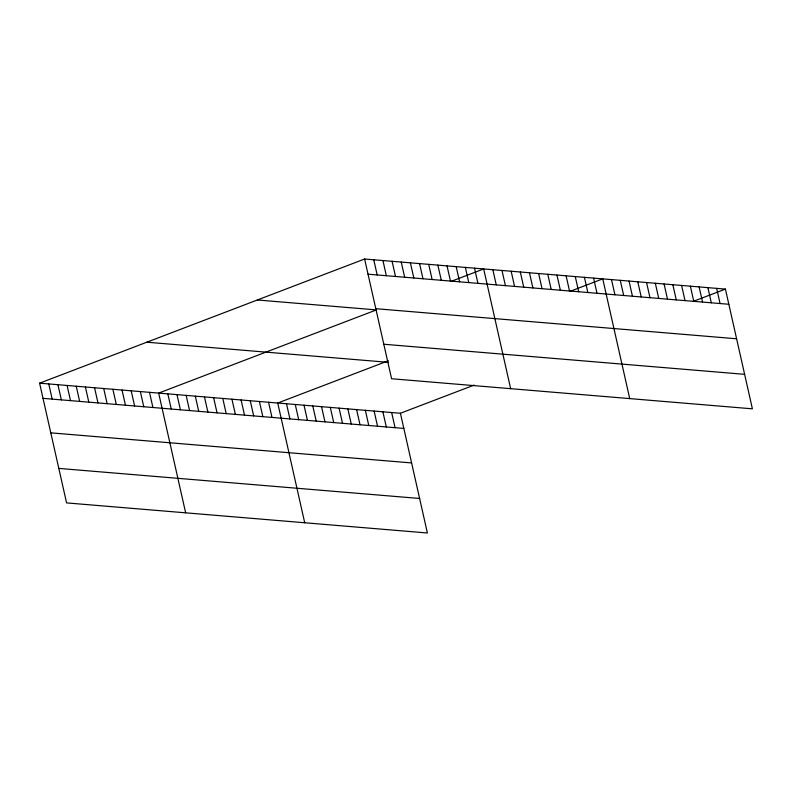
<?xml version="1.0" encoding="UTF-8"?>
<svg xmlns="http://www.w3.org/2000/svg" width="792" height="792" viewBox="0 0 792 792"><rect width="100%" height="100%" fill="white"/><g stroke="black" fill="none" stroke-linecap="round" stroke-linejoin="round"><path stroke-width="1.19" d="M39.6 383.17L400.415 413.256L427.393 532.986L66.587 502.9L39.6 383.17L364.607 259.014L725.413 289.1L752.4 408.83L391.585 378.744L364.607 259.014M451.173 281.358L483.674 268.943L510.652 388.674M388.337 360.776L277.735 403.029L304.722 522.76M570.24 291.288L602.742 278.873L629.729 398.604M400.415 413.256L474.081 385.11M692.921 301.514L725.413 289.1M368.023 274.19L728.838 304.267M375.804 308.692L736.609 338.778M257.351 299.99L376.418 309.91L158.667 393.099L185.655 512.83M383.813 344.243L744.628 374.329M146.857 342.203L388.278 362.33M43.016 398.346L403.831 428.423M50.797 432.848L411.602 462.934M58.806 468.399L419.621 498.475M716.651 288.367L720.077 303.544M707.89 287.635L711.315 302.811M699.128 286.902L702.553 302.079M690.367 286.179L693.782 301.346M681.605 285.447L685.021 300.613M672.844 284.714L676.259 299.891M664.082 283.982L667.498 299.158M655.321 283.249L658.736 298.426M646.559 282.526L649.975 297.693M637.788 281.794L641.213 296.96M629.026 281.061L632.452 296.238M620.265 280.328L623.69 295.505M611.503 279.596L614.919 294.772M593.584 278.111L597 293.278M584.427 277.339L587.842 292.515M575.269 276.576L578.685 291.753M566.102 275.814L569.527 290.991M556.944 275.052L560.37 290.228M547.787 274.289L551.202 289.456M538.629 273.527L542.045 288.694M529.472 272.765L532.887 287.932M520.314 271.993L523.73 287.169M511.147 271.23L514.572 286.407M501.989 270.468L505.415 285.645M492.832 269.706L496.257 284.882M474.517 268.181L477.932 283.348M465.359 267.419L468.775 282.586M456.202 266.656L459.617 281.823M447.034 265.884L450.46 281.061M437.877 265.122L441.302 280.299M428.719 264.36L432.135 279.536M419.562 263.597L422.978 278.774M410.404 262.835L413.82 278.002M401.247 262.073L404.663 277.24M392.08 261.31L395.505 276.477M382.922 260.538L386.347 275.715M373.765 259.776L377.18 274.953M391.644 412.523L395.069 427.69M382.882 411.791L386.308 426.967M374.121 411.058L377.546 426.235M365.36 410.335L368.775 425.502M356.598 409.603L360.013 424.769M347.837 408.87L351.252 424.047M339.075 408.137L342.49 423.314M330.313 407.405L333.729 422.582M321.552 406.682L324.967 421.849M312.781 405.95L316.206 421.116M304.019 405.217L307.445 420.394M295.258 404.484L298.683 419.661M286.496 403.752L289.922 418.928M268.577 402.257L271.993 417.433M259.42 401.495L262.835 416.671M250.262 400.732L253.678 415.909M241.095 399.97L244.52 415.147M231.937 399.208L235.363 414.374M222.78 398.445L226.195 413.612M213.622 397.683L217.038 412.85M204.465 396.921L207.88 412.087M195.307 396.148L198.723 411.325M186.15 395.386L189.565 410.563M176.982 394.624L180.408 409.801M167.825 393.862L171.25 409.038M149.51 392.337L152.925 407.504M140.352 391.575L143.768 406.742M131.195 390.812L134.61 405.979M122.027 390.04L125.453 405.217M112.87 389.278L116.295 404.455M103.712 388.516L107.128 403.692M94.555 387.753L97.97 402.93M85.397 386.991L88.813 402.158M76.24 386.229L79.655 401.395M67.073 385.466L70.498 400.633M57.915 384.694L61.34 399.871M48.758 383.932L52.183 399.109"/></g></svg>
